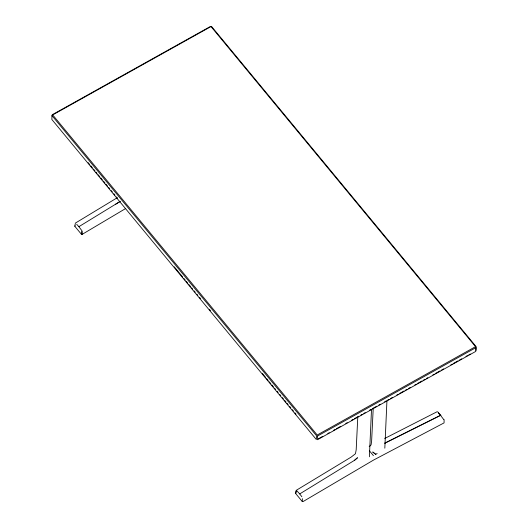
<?xml version="1.0" encoding="UTF-8"?>
<svg xmlns="http://www.w3.org/2000/svg" width="528" height="528" viewBox="0 0 528 528"><rect width="100%" height="100%" fill="white"/><g stroke="black" fill="none" stroke-linecap="round" stroke-linejoin="round"><path stroke-width="0.79" d="M52.147 116.259L52.219 114.741L210.52 26.4M357.786 416.968L356.182 449.816L355.463 453.73L351.186 457.076L296.228 490.34L295.726 493.601L302.247 501.494L303.019 501.6L373.567 460.06L444.061 422.895L444.114 419.582M371.514 409.226L369.395 456.793M373.223 408.355L371.613 441.203L371.065 444.886L369.191 446.688M386.945 400.613L384.826 448.18M475.985 350.46L476.17 346.672L211.649 26.585M125.73 208.487L82.17 234.359L81.385 234.241L81.556 231.403M82.17 234.359L82.342 231.528M302.247 501.494L302.419 498.656M81.385 234.241L74.864 226.347L75.22 223.733M295.726 493.601L296.083 490.987M74.864 226.347L75.016 225.7M354.539 460.297L357.43 457.816L354.539 460.297L299.713 493.931L296.485 490.387M375.751 454.37L372.814 452.067L375.751 454.37L377.131 453.499M76.692 224.275L78.863 226.69L120.16 201.425M115.427 204.356L120.153 201.419M75.372 223.1L116.932 197.927M318.437 438.748L322.753 436.339M327.796 433.528L329.234 432.722M333.551 430.313L334.99 429.515M336.428 428.71L340.745 426.301M345.781 423.489L347.219 422.684M351.536 420.275L352.975 419.476M354.42 418.671L358.736 416.262M360.895 415.054L362.333 414.256M363.772 413.45L365.211 412.645M369.527 410.236L370.966 409.438M372.405 408.632L376.721 406.223M378.88 405.016L380.318 404.217M384.635 401.808L386.08 401.003M387.519 400.198L388.958 399.392M390.397 398.594L392.555 397.386M396.871 394.977L398.31 394.178M399.749 393.373L404.065 390.964M405.504 390.159L406.943 389.354M408.382 388.555L410.54 387.347M414.856 384.938L416.295 384.14M417.74 383.335L422.057 380.926M423.496 380.12L424.934 379.315M426.373 378.517L427.812 377.711M432.848 374.9L434.287 374.101M435.725 373.296L440.042 370.887M441.481 370.082L443.639 368.881M450.839 364.861L452.278 364.056M453.717 363.257L458.033 360.848M459.472 360.043L461.63 358.842M465.947 356.433L467.386 355.628M468.824 354.823L470.263 354.017M384.701 438.471L436.993 411.787L437.778 411.913L440.946 415.51M384.826 443.17L440.537 415.345L443.731 419.575M384.82 443.164L440.537 415.345L438.365 412.929M373.441 455.657L369.356 450.727M88.169 162.65L89.74 164.558M90.79 165.825L92.367 167.732M93.416 169L94.987 170.907M96.037 172.174L97.086 173.448M98.135 174.715L99.713 176.623M100.762 177.89L102.34 179.797M103.389 181.071L104.96 182.972M106.009 184.246L107.587 186.146M108.636 187.42L109.685 188.687M111.256 190.595L112.312 191.862M113.883 193.769L114.932 195.043M116.51 196.944L117.559 198.218M174.24 266.805L182.642 276.969M183.691 278.236L185.262 280.144M186.311 281.411L187.889 283.318M188.938 284.585L190.509 286.493M191.558 287.767L192.608 289.034M194.185 290.941L195.235 292.208M196.812 294.116L197.861 295.383M199.432 297.29L200.482 298.558M209.405 309.355L210.454 310.629M262.416 373.501L265.564 377.309M266.614 378.583L268.191 380.49M269.24 381.757L270.811 383.665M271.861 384.932L273.438 386.839M274.487 388.106L275.537 389.38M277.114 391.281L278.164 392.555M279.734 394.462L280.784 395.729M282.361 397.637L283.411 398.904M284.46 400.178L286.031 402.079M287.087 403.352L288.136 404.62M289.707 406.527L290.756 407.794M292.334 409.702L293.383 410.969M294.954 412.876L296.003 414.15M299.713 493.931L301.864 496.742M78.863 226.69L82.058 230.914M52.015 115.672L51.83 119.46L316.351 439.54L316.536 435.758L52.015 115.672M317.665 435.943L317.48 439.732L475.781 351.391L475.966 347.602L317.665 435.943M211.002 26.578L52.701 114.919L317.222 435.006L475.523 346.665L211.002 26.578"/></g></svg>
